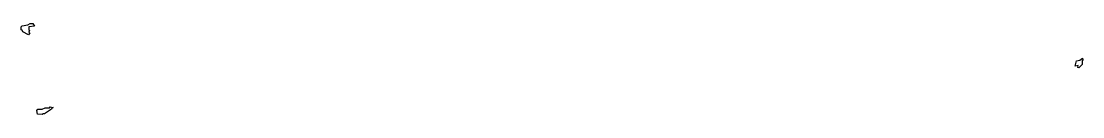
# Model space of a CAD drawing. Header units: millimetres. Extents: x 0 to 7307, y 0 to 627.
import ezdxf

# ---------------------------------------------------------------- set-up
doc = ezdxf.new("R2010")
doc.units = ezdxf.units.MM
doc.layers.add('M', color=7, linetype='Continuous')

msp = doc.modelspace()

# ---------------------------------------------------------------- linework, layer by layer
at = {"layer": 'M'}
for points in [[(10.7, 569.7), (6.5, 580), (0, 582.6), (0, 603.4), (6.5, 611.3), (45.1, 616.5), (62.2, 626.8), (79.4, 626.8), (90.3, 608.5), (51.6, 603.3), (51.6, 582.7), (55.9, 577.5), (51.7, 567.2), (60.3, 562), (49.4, 548.9), (10.7, 569.7)], [(7272.8, 323.7), (7275, 336.6), (7255.7, 334), (7264.3, 370.5), (7287.9, 373.1), (7305.2, 388.7), (7307.3, 375.5), (7303.1, 370.3), (7303.1, 344.4), (7279.4, 321.1), (7272.8, 323.7)], [(111.4, 2.6), (107.1, 28.6), (113.6, 36.5), (143.6, 36.5), (165.1, 46.8), (195.1, 46.8), (199.3, 52), (219, 49.4), (210.2, 44.1), (208, 36.3), (160.8, 5.2), (148, 5.2), (143.7, 0), (111.4, 2.6)]]:
    msp.add_lwpolyline(points, close=True, dxfattribs=at)

doc.saveas('drawing.dxf')
